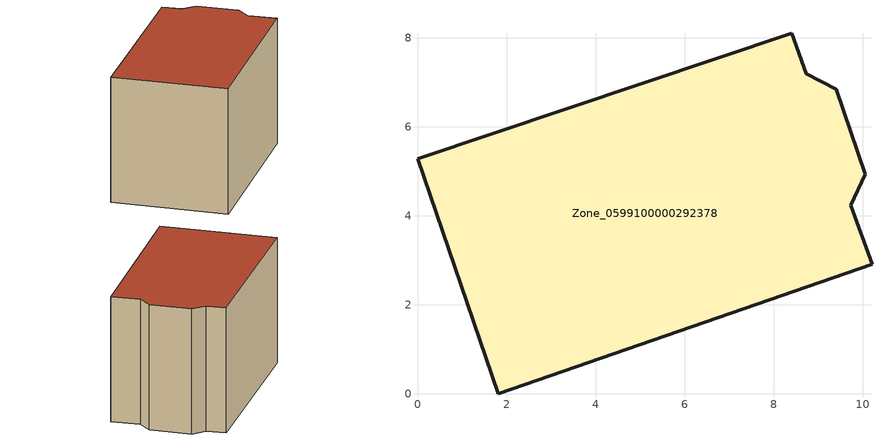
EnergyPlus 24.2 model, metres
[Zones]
Zone_0599100000292378
 floor ground (C_G): 10.21,2.91 1.81,0 0,5.28 8.41,8.1 8.74,7.19 9.41,6.84 10.06,4.93 9.74,4.24 z0
 wall outside (C_F): 10.06,4.93 9.41,6.84 8.74,7.19 8.41,8.1 0,5.28 1.81,0 10.21,2.91 9.74,4.24 10.06,4.93 z0:6.2
 roof outside (C_R): 1.81,0 10.21,2.91 9.74,4.24 10.06,4.93 9.41,6.84 8.74,7.19 8.41,8.1 0,5.28 z6.2
[BUILDING]
Pand.0599100000292378: North Axis=0; Terrain=City; Loads Convergence Tolerance Value=0.04; Temperature Convergence Tolerance Value=0.4; Solar Distribution=FullExterior; Maximum Number of Warmup Days=25; Minimum Number of Warmup Days=1
[Site:Location]
Rotterdam.The.Hague.AP_ZH_NLD Design_Conditions: Latitude=51.96; Longitude=4.45; Time Zone=1; Elevation=-4.5
[SITE:GROUNDTEMPERATURE:BUILDINGSURFACE]
18, 18, 18, 18, 18, 18, 18, 18, 18, 18, 18, 18
[MATERIAL] Thermal Absorptance=0.9; Solar Absorptance=0.7; Visible Absorptance=0.7
Name | Roughness | Thickness | Conductivity | Density | Specific Heat
G.TI.1946 | MediumSmooth | 0.15 | 1 | 540 | 1210
F.TI.1946 | Rough | 0.3 | 0.857143 | 1920 | 840
R.TI.1946 | MediumRough | 0.2 | 0.1 | 1500 | 1000
[CONSTRUCTION]
C_G: G.TI.1946
C_F: F.TI.1946
C_R: R.TI.1946
[ZONE]
Zone_0599100000292378: Type=1; Multiplier=1; Ceiling Height=Autocalculate; Volume=Autocalculate; Floor Area=autocalculate; Part of Total Floor Area=Yes
[ZONEINFILTRATION:DESIGNFLOWRATE]
Infil_Zone_0599100000292378: Zone or ZoneList or Space or SpaceList=Zone_0599100000292378; Schedule=AlwaysOn; Design Flow Rate Calculation Method=Flow/Area; Flow Rate per Floor Area=0.003; Constant Term Coefficient=1; Temperature Term Coefficient=0; Velocity Term Coefficient=0; Velocity Squared Term Coefficient=0
[HVACTEMPLATE:ZONE:IDEALLOADSAIRSYSTEM]
Zone_0599100000292378: Maximum Heating Supply Air Temperature=50; Minimum Cooling Supply Air Temperature=13; Maximum Heating Supply Air Humidity Ratio=0.0156; Minimum Cooling Supply Air Humidity Ratio=0.0077; Heating Limit=NoLimit; Cooling Limit=NoLimit; Dehumidification Control Type=ConstantSensibleHeatRatio; Cooling Sensible Heat Ratio=0.7; Dehumidification Setpoint=60; Humidification Control Type=None; Humidification Setpoint=30; Outdoor Air Method=None; Outdoor Air Flow Rate per Person=0.00944; Outdoor Air Flow Rate per Zone Floor Area=0; Outdoor Air Flow Rate per Zone=0; Demand Controlled Ventilation Type=None; Outdoor Air Economizer Type=NoEconomizer; Heat Recovery Type=None; Sensible Heat Recovery Effectiveness=0.7; Latent Heat Recovery Effectiveness=0.65
[ZONECONTROL:THERMOSTAT]
ThermostatControl_Zone_0599100000292378: Zone or ZoneList=Zone_0599100000292378; Control Type Schedule=DualSetpointControlType; Control 1=Thermostat_Zone_0599100000292378; Temperature Difference Between Cutout And Setpoint=0
[THERMOSTATSETPOINT:DUALSETPOINT]
Thermostat_Zone_0599100000292378: Heating Setpoint Temperature Schedule=HeatingSetpoint_Zone_0599100000292378; Cooling Setpoint Temperature Schedule=CoolingSetpoint_Zone_0599100000292378
[SCHEDULE:COMPACT]
HeatingSetpoint_Zone_0599100000292378: Through: 12/31, For: AllDays, Until: 24:00, 21
CoolingSetpoint_Zone_0599100000292378: Through: 12/31, For: AllDays, Until: 24:00, 24
DualSetpointControlType: Through: 12/31, For: AllDays, Until: 24:00, 4
AlwaysOn: Through: 12/31, For: AllDays, Until: 24:00, 1
